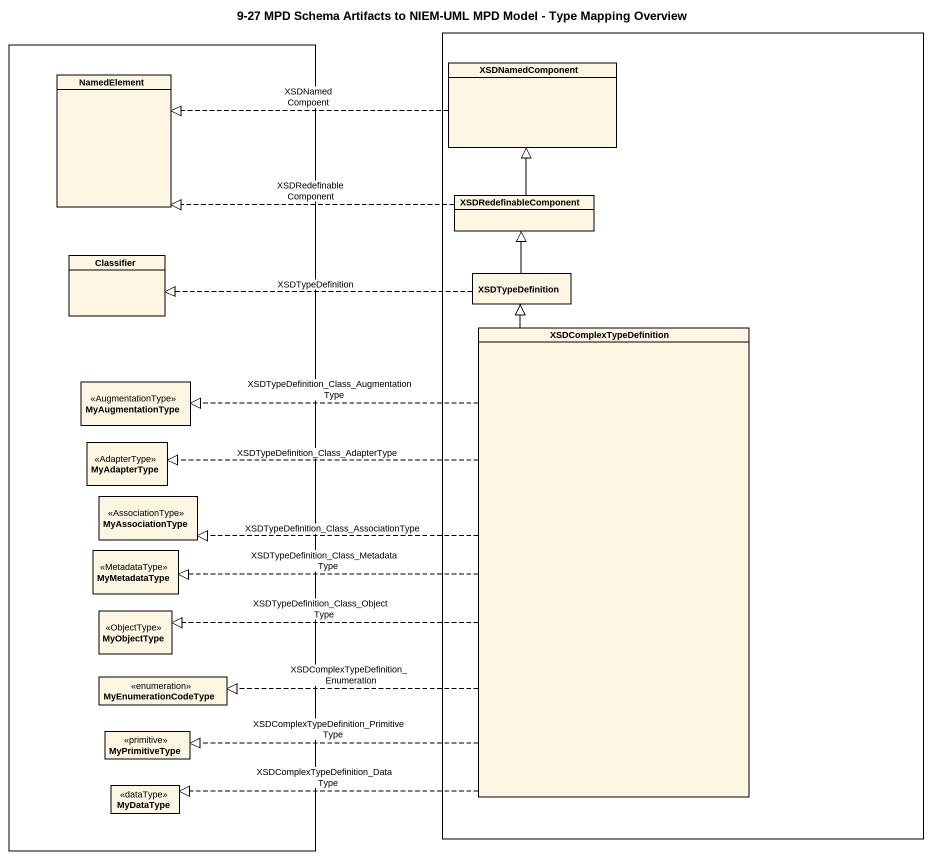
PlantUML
@startuml
title 9-27 MPD Schema Artifacts to NIEM-UML MPD Model - Type Mapping Overview
hide circle
hide empty members
rectangle " " as rectangle1 {
  class NamedElement
  class Classifier
  class MyAugmentationType <<AugmentationType>>
  class MyAdapterType <<AdapterType>>
  class MyAssociationType <<AssociationType>>
  class MyMetadataType <<MetadataType>>
  class MyObjectType <<ObjectType>>
  enum MyEnumerationCodeType
  class MyPrimitiveType <<primitive>>
  class MyDataType <<dataType>>
}
rectangle " " as rectangle2 {
  class XSDNamedComponent
  class XSDRedefinableComponent
  class XSDTypeDefinition
  class XSDComplexTypeDefinition
}
XSDNamedComponent .left.|> NamedElement : XSDNamedCompoent
XSDRedefinableComponent .left.|> NamedElement : XSDRedefinableComponent
XSDRedefinableComponent -up-|> XSDNamedComponent
XSDTypeDefinition -up-|> XSDRedefinableComponent
XSDTypeDefinition .left.|> Classifier : XSDTypeDefinition
XSDComplexTypeDefinition -up-|> XSDTypeDefinition
XSDComplexTypeDefinition .left.|> MyAugmentationType : XSDTypeDefinition_Class_AugmentationType
XSDComplexTypeDefinition .left.|> MyAdapterType : XSDTypeDefinition_Class_AdapterType
XSDComplexTypeDefinition .left.|> MyAssociationType : XSDTypeDefinition_Class_AssociationType
XSDComplexTypeDefinition .left.|> MyMetadataType : XSDTypeDefinition_Class_MetadataType
XSDComplexTypeDefinition .left.|> MyObjectType : XSDTypeDefinition_Class_ObjectType
XSDComplexTypeDefinition .left.|> MyEnumerationCodeType : XSDComplexTypeDefinition_Enumeration
XSDComplexTypeDefinition .left.|> MyPrimitiveType : XSDComplexTypeDefinition_PrimitiveType
XSDComplexTypeDefinition .left.|> MyDataType : XSDComplexTypeDefinition_DataType
@enduml
